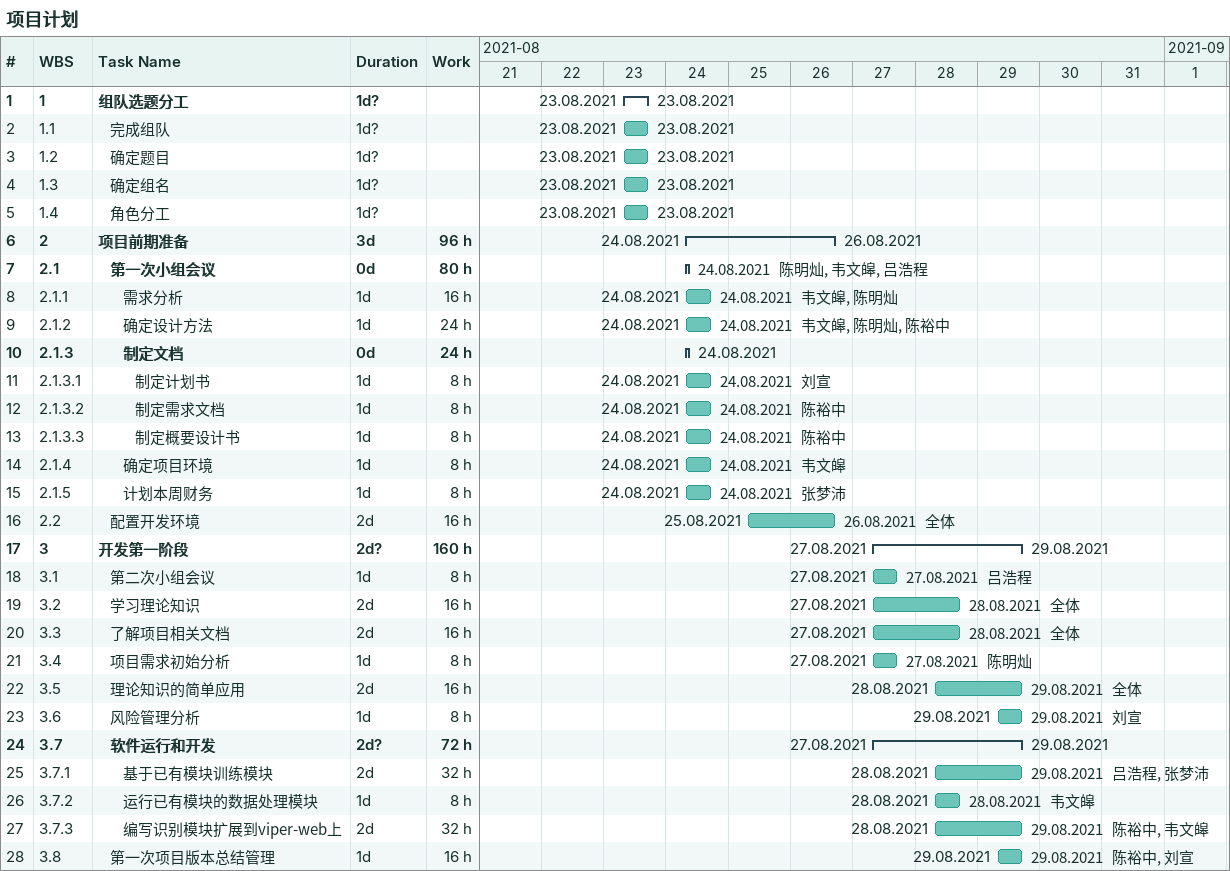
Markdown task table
项目计划

| ID | WBS | Task | Duration | Start | Finish | Resources | Work (h) |
|---|---|---|---|---|---|---|---|
| 1 | 1 | **组队选题分工** | 1d? | 2021-08-23 | 2021-08-23 |  |  |
| 2 | 1.1 | 完成组队 | 1d? | 2021-08-23 | 2021-08-23 |  |  |
| 3 | 1.2 | 确定题目 | 1d? | 2021-08-23 | 2021-08-23 |  |  |
| 4 | 1.3 | 确定组名 | 1d? | 2021-08-23 | 2021-08-23 |  |  |
| 5 | 1.4 | 角色分工 | 1d? | 2021-08-23 | 2021-08-23 |  |  |
| 6 | 2 | **项目前期准备** | 3d | 2021-08-24 | 2021-08-26 |  | 96 |
| 7 | 2.1 | **第一次小组会议** | 0d | 2021-08-24 | 2021-08-24 | 陈明灿, 韦文皞, 吕浩程 | 80 |
| 8 | 2.1.1 | 需求分析 | 1d | 2021-08-24 | 2021-08-24 | 韦文皞, 陈明灿 | 16 |
| 9 | 2.1.2 | 确定设计方法 | 1d | 2021-08-24 | 2021-08-24 | 韦文皞, 陈明灿, 陈裕中 | 24 |
| 10 | 2.1.3 | **制定文档** | 0d | 2021-08-24 | 2021-08-24 |  | 24 |
| 11 | 2.1.3.1 | 制定计划书 | 1d | 2021-08-24 | 2021-08-24 | 刘宣 | 8 |
| 12 | 2.1.3.2 | 制定需求文档 | 1d | 2021-08-24 | 2021-08-24 | 陈裕中 | 8 |
| 13 | 2.1.3.3 | 制定概要设计书 | 1d | 2021-08-24 | 2021-08-24 | 陈裕中 | 8 |
| 14 | 2.1.4 | 确定项目环境 | 1d | 2021-08-24 | 2021-08-24 | 韦文皞 | 8 |
| 15 | 2.1.5 | 计划本周财务 | 1d | 2021-08-24 | 2021-08-24 | 张梦沛 | 8 |
| 16 | 2.2 | 配置开发环境 | 2d | 2021-08-25 | 2021-08-26 | 全体 | 16 |
| 17 | 3 | **开发第一阶段** | 2d? | 2021-08-27 | 2021-08-29 |  | 160 |
| 18 | 3.1 | 第二次小组会议 | 1d | 2021-08-27 | 2021-08-27 | 吕浩程 | 8 |
| 19 | 3.2 | 学习理论知识 | 2d | 2021-08-27 | 2021-08-28 | 全体 | 16 |
| 20 | 3.3 | 了解项目相关文档 | 2d | 2021-08-27 | 2021-08-28 | 全体 | 16 |
| 21 | 3.4 | 项目需求初始分析 | 1d | 2021-08-27 | 2021-08-27 | 陈明灿 | 8 |
| 22 | 3.5 | 理论知识的简单应用 | 2d | 2021-08-28 | 2021-08-29 | 全体 | 16 |
| 23 | 3.6 | 风险管理分析 | 1d | 2021-08-29 | 2021-08-29 | 刘宣 | 8 |
| 24 | 3.7 | **软件运行和开发** | 2d? | 2021-08-27 | 2021-08-29 |  | 72 |
| 25 | 3.7.1 | 基于已有模块训练模块 | 2d | 2021-08-28 | 2021-08-29 | 吕浩程, 张梦沛 | 32 |
| 26 | 3.7.2 | 运行已有模块的数据处理模块 | 1d | 2021-08-28 | 2021-08-28 | 韦文皞 | 8 |
| 27 | 3.7.3 | 编写识别模块扩展到viper-web上 | 2d | 2021-08-28 | 2021-08-29 | 陈裕中, 韦文皞 | 32 |
| 28 | 3.8 | 第一次项目版本总结管理 | 1d | 2021-08-29 | 2021-08-29 | 陈裕中, 刘宣 | 16 |
